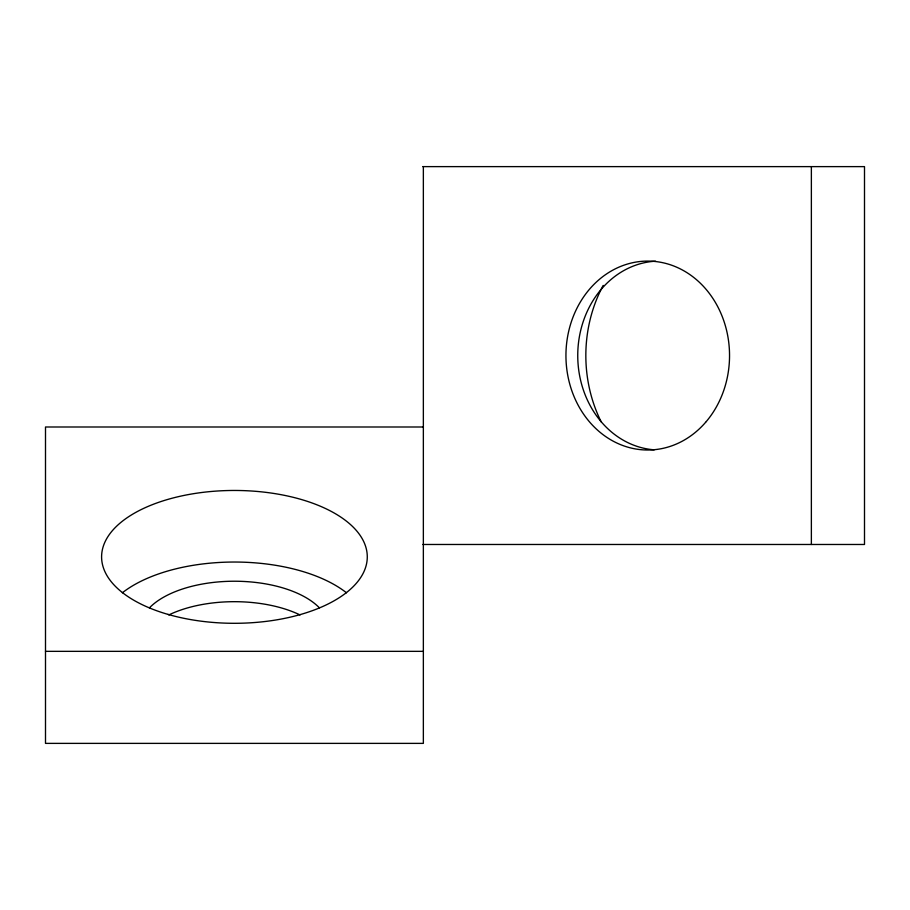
<?xml version="1.0" encoding="UTF-8"?>
<svg xmlns="http://www.w3.org/2000/svg" width="910" height="910" viewBox="0 0 910 910"><rect width="100%" height="100%" fill="white"/><g stroke="black" fill="none" stroke-linecap="round" stroke-linejoin="round"><path stroke-width="1.36" d="M422.775 166.621L864.5 166.621L864.5 544.476L422.775 544.476M423.355 426.995L45.5 426.995L45.5 743.379L423.355 743.379L423.355 166.621M45.5 651.344L423.355 651.344M811.367 166.621L811.367 544.476M122.372 592.785A132.837 66.419 0 0 1 346.483 592.785M149.468 607.812A94.469 47.229 0 0 1 234.427 581.228A94.469 47.229 0 0 1 319.387 607.812M168.794 614.944A94.469 47.229 0 0 1 300.061 614.944M601.248 421.967A132.837 115.047 -90 0 1 603.171 285.433M654.222 449.813A94.469 81.809 -90 0 1 577.748 354.775A94.469 81.809 -90 0 1 655.564 261.193M168.009 614.398A132.837 66.419 0 0 0 367.276 556.875A132.837 66.419 0 0 0 168.009 499.362A132.837 66.419 0 0 0 168.009 614.398M705.591 422.342A94.469 81.809 -90 0 0 668.918 264.31A94.469 81.809 -90 0 0 568.727 380.005A94.469 81.809 -90 0 0 705.591 422.342"/></g></svg>
